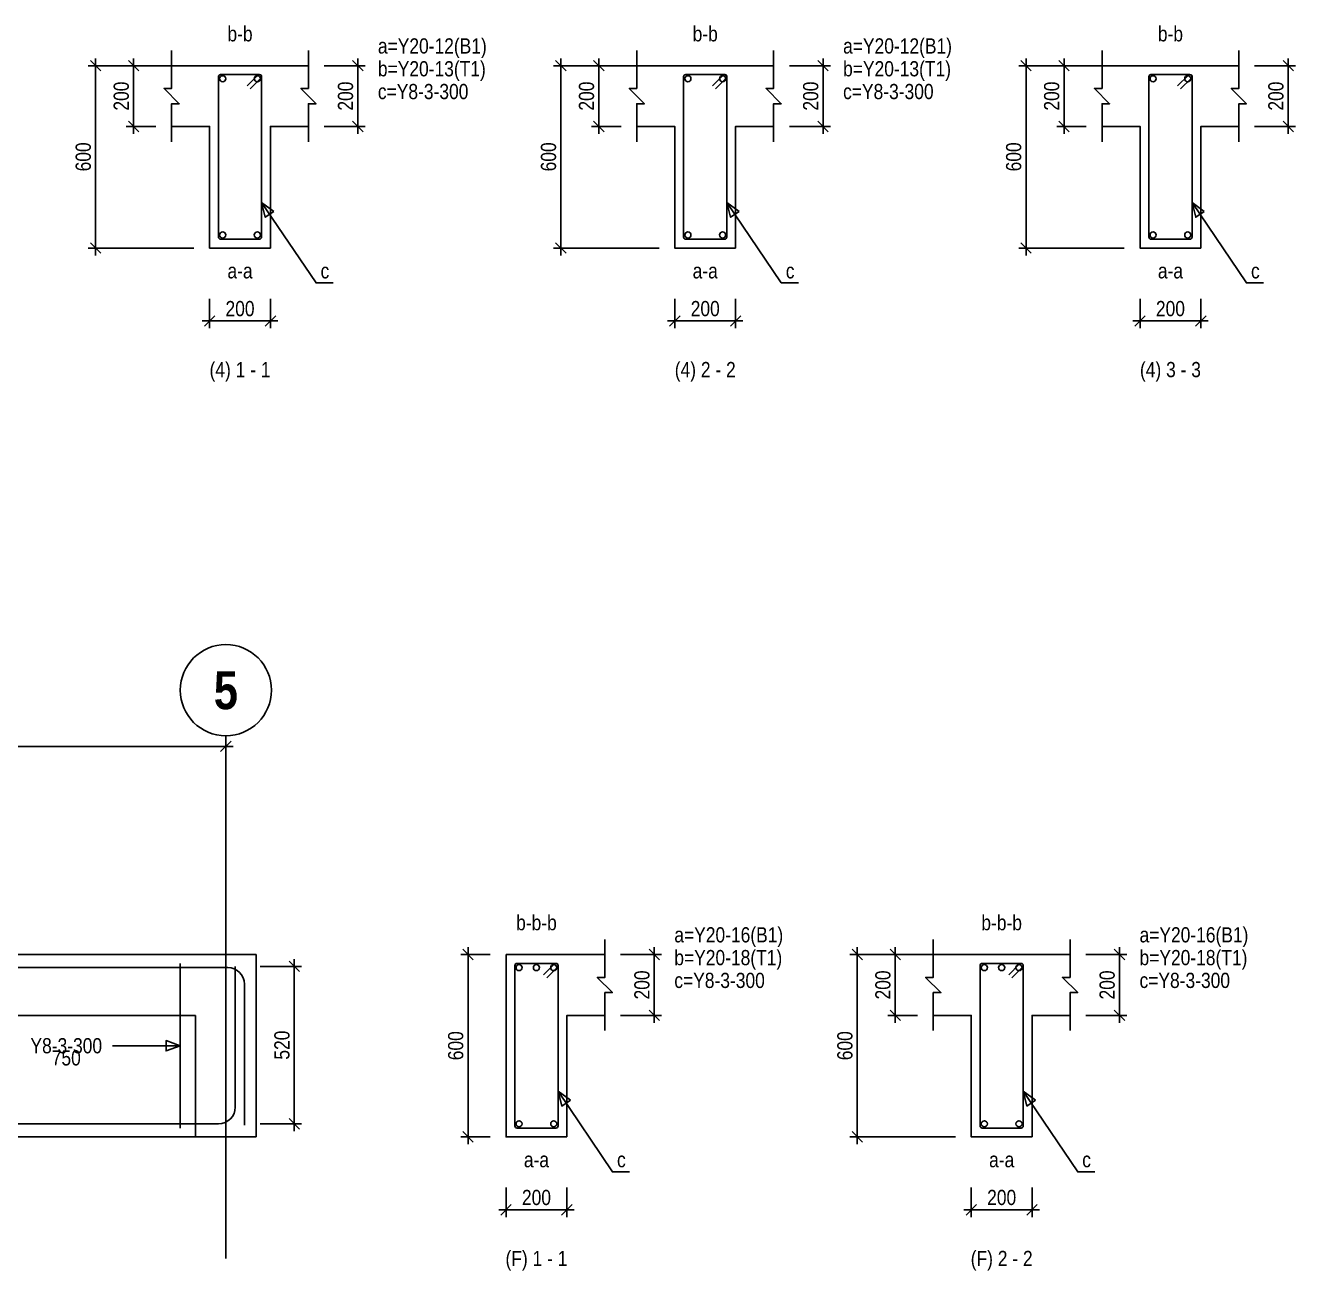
# Model space of a CAD drawing. Extents: x 0 to 206258, y -403073 to 0.
# Drawn here: x 26421 to 34777, y -215224 to -207029 of the extents above; entities that cross this region are included whole.
import ezdxf
from ezdxf.enums import TextEntityAlignment as Align
from ezdxf.lldxf.tags import DXFTag

# ---------------------------------------------------------------- set-up
doc = ezdxf.new("R2010")
doc.units = 0
doc.header["$LTSCALE"] = 1000
for name, color, linetype in [('Axis Circle(Dir 2)', 150, 'Continuous'), ('Axis Label(Dir 1)', 7, 'Continuous'), ('Axis Line(Dir 2)', 150, 'CENTER2'), ('Break Line', 5, 'Continuous'), ('Dimension Line', 5, 'Continuous'), ('Dimension Text', 5, 'Continuous'), ('Front Elevation Line', 40, 'Continuous'), ('Leader Line', 5, 'Continuous'), ('Link Line', 3, 'Continuous'), ('Rebar Label', 6, 'Continuous'), ('Rebar Line', 7, 'Continuous'), ('Section Label', 1, 'Continuous'), ('Top Rebar Label', 6, 'Continuous'), ('Top Rebar Line', 7, 'Continuous')]:
    doc.layers.add(name, color=color, linetype=linetype)
for name, color, linetype, true_color in [('Back Elevation Line', 191, 'HIDDEN2', 0xd4aaff), ('Beam Line(D)', 112, 'Continuous', 0x00bd5e), ('Link Label', 94, 'Continuous', 0x008100)]:
    doc.layers.add(name, color=color, linetype=linetype, true_color=true_color)
doc.styles.add('Axis Label(Dir 1)', font='ARIALNB.TTF', dxfattribs={"height": 250})
doc.styles.add('Dimension Text', font='ARIALN.TTF', dxfattribs={"height": 100})
doc.styles.add('Link Label', font='ARIALN.TTF', dxfattribs={"height": 100})
doc.styles.add('Rebar Label', font='ARIALN.TTF', dxfattribs={"height": 100})
doc.styles.add('Section Label', font='ARIALN.TTF', dxfattribs={"height": 100})
doc.styles.add('Top Rebar Label', font='ARIALN.TTF', dxfattribs={"height": 100})
tags = doc.linetypes.add('CENTER2', pattern=[1.125, 0.75, -0.125, 0.125, -0.125]).pattern_tags.tags
tags[10:11] = [DXFTag(74, 4), DXFTag(75, 0), DXFTag(340, '0'), DXFTag(46, 0.0), DXFTag(50, 0.0), DXFTag(44, 0.0), DXFTag(45, 0.0)]
tags[8:9] = [DXFTag(74, 4), DXFTag(75, 0), DXFTag(340, '0'), DXFTag(46, 0.0), DXFTag(50, 0.0), DXFTag(44, 0.0), DXFTag(45, 0.0)]
tags[6:7] = [DXFTag(74, 4), DXFTag(75, 0), DXFTag(340, '0'), DXFTag(46, 0.0), DXFTag(50, 0.0), DXFTag(44, 0.0), DXFTag(45, 0.0)]
tags[4:5] = [DXFTag(74, 4), DXFTag(75, 0), DXFTag(340, '0'), DXFTag(46, 0.0), DXFTag(50, 0.0), DXFTag(44, 0.0), DXFTag(45, 0.0)]
tags = doc.linetypes.add('HIDDEN2', pattern=[0.1875, 0.125, -0.0625]).pattern_tags.tags
tags[6:7] = [DXFTag(74, 4), DXFTag(75, 0), DXFTag(340, '0'), DXFTag(46, 0.0), DXFTag(50, 0.0), DXFTag(44, 0.0), DXFTag(45, 0.0)]
tags[4:5] = [DXFTag(74, 4), DXFTag(75, 0), DXFTag(340, '0'), DXFTag(46, 0.0), DXFTag(50, 0.0), DXFTag(44, 0.0), DXFTag(45, 0.0)]
doc.dimstyles.new('BEAM', dxfattribs={"dimtxt": 100, "dimasz": 30, "dimexe": 48.3, "dimexo": 103.5, "dimgap": 30, "dimtad": 1, "dimtoh": 1, "dimdec": 1, "dimlfac": 0.5, "dimdsep": 46, "dimtxsty": 'Dimension Text', "dimblk": 'PCDIM_TICK', "dimcen": 0.09, "dimclrd": 5, "dimclre": 5, "dimclrt": 5, "dimadec": 1, "dimazin": 0, "dimtp": 1, "dimtm": 1, "dimtfac": 1, "dimtdec": 4, "dimtofl": 0, "dimtmove": 0, "dimatfit": 3, "dimfxl": 1, "dimtolj": 1, "dimtzin": 0, "dimarcsym": 0})

# ---------------------------------------------------------------- blocks, each defined once
blk = doc.blocks.new('PCDIM_TICK')
at = {"layer": 'Dimension Line', "color": 0, "transparency": 33554687}
for p, q in [((1.15, 1.15), (-1.15, -1.15)), ((1.61, 0), (0, 0))]:
    blk.add_line(p, q, dxfattribs=at)
blk = doc.blocks.new('*U2846')
at = {"layer": 'Dimension Line', "color": 5, "true_color": 0x0000ff, "transparency": 16777216}
for p, q in [((28386.6, -207294.3), (28656.4, -207294.3)), ((28608.1, -207694.3), (28608.1, -207294.3)), ((28386.6, -207694.3), (28656.4, -207694.3))]:
    blk.add_line(p, q, dxfattribs=at)
at = {"layer": 'Dimension Line', "color": 5, "true_color": 0x0000ff, "transparency": 16777216, "xscale": 30, "yscale": 30}
for p, rotation in [((28608.1, -207294.3), 89.99999999999447), ((28608.1, -207694.3), 269.9999999999834)]:
    blk.add_blockref('PCDIM_TICK', p, dxfattribs=dict(at, rotation=rotation))
at = {"layer": 'Dimension Line', "color": 5, "true_color": 0x0000ff, "transparency": 16777216, "insert": (28578.1, -207494.3), "char_height": 100, "width": 182.775, "attachment_point": 8, "rotation": 90, "style": 'Dimension Text'}
blk.add_mtext('200', dxfattribs=at)
blk = doc.blocks.new('*U2847')
at = {"layer": 'Dimension Line', "color": 5, "true_color": 0x0000ff, "transparency": 16777216}
for p, q in [((27279.6, -207294.3), (27084.8, -207294.3)), ((27133.1, -207694.3), (27133.1, -207294.3)), ((27279.6, -207694.3), (27084.8, -207694.3))]:
    blk.add_line(p, q, dxfattribs=at)
at = {"layer": 'Dimension Line', "color": 5, "true_color": 0x0000ff, "transparency": 16777216, "xscale": 30, "yscale": 30}
for p, rotation in [((27133.1, -207294.3), 89.99999999999447), ((27133.1, -207694.3), 269.9999999999834)]:
    blk.add_blockref('PCDIM_TICK', p, dxfattribs=dict(at, rotation=rotation))
at = {"layer": 'Dimension Line', "color": 5, "true_color": 0x0000ff, "transparency": 16777216, "insert": (27103.1, -207494.3), "char_height": 100, "width": 182.775, "attachment_point": 8, "rotation": 90, "style": 'Dimension Text'}
blk.add_mtext('200', dxfattribs=at)
blk = doc.blocks.new('*U2848')
at = {"layer": 'Dimension Line', "color": 5, "true_color": 0x0000ff, "transparency": 16777216}
for p, q in [((27529.6, -207294.3), (26834.8, -207294.3)), ((26883.1, -208494.3), (26883.1, -207294.3)), ((27529.6, -208494.3), (26834.8, -208494.3))]:
    blk.add_line(p, q, dxfattribs=at)
at = {"layer": 'Dimension Line', "color": 5, "true_color": 0x0000ff, "transparency": 16777216, "xscale": 30, "yscale": 30}
for p, rotation in [((26883.1, -207294.3), 89.99999999999447), ((26883.1, -208494.3), 269.9999999999834)]:
    blk.add_blockref('PCDIM_TICK', p, dxfattribs=dict(at, rotation=rotation))
at = {"layer": 'Dimension Line', "color": 5, "true_color": 0x0000ff, "transparency": 16777216, "insert": (26853.1, -207894.3), "char_height": 100, "width": 181.97, "attachment_point": 8, "rotation": 90, "style": 'Dimension Text'}
blk.add_mtext('600', dxfattribs=at)
blk = doc.blocks.new('*U2849')
at = {"layer": 'Dimension Line', "color": 5, "true_color": 0x0000ff, "transparency": 16777216}
for p, q in [((27633.1, -208827.8), (27633.1, -209022.6)), ((28033.1, -208827.8), (28033.1, -209022.6)), ((27633.1, -208974.3), (28033.1, -208974.3))]:
    blk.add_line(p, q, dxfattribs=at)
at = {"layer": 'Dimension Line', "color": 5, "true_color": 0x0000ff, "transparency": 16777216, "xscale": 30, "yscale": 30, "rotation": 180.0000000000004}
blk.add_blockref('PCDIM_TICK', (27633.1, -208974.3), dxfattribs=at)
at = {"layer": 'Dimension Line', "color": 5, "true_color": 0x0000ff, "transparency": 16777216, "xscale": 30, "yscale": 30}
blk.add_blockref('PCDIM_TICK', (28033.1, -208974.3), dxfattribs=at)
at = {"layer": 'Dimension Line', "color": 5, "true_color": 0x0000ff, "transparency": 16777216, "insert": (27833.1, -208944.3), "char_height": 100, "width": 182.775, "attachment_point": 8, "style": 'Dimension Text'}
blk.add_mtext('200', dxfattribs=at)
blk = doc.blocks.new('*U2850')
at = {"layer": 'Dimension Line', "color": 5, "true_color": 0x0000ff, "transparency": 16777216}
for p, q in [((31446.9, -207294.3), (31716.7, -207294.3)), ((31668.4, -207694.3), (31668.4, -207294.3)), ((31446.9, -207694.3), (31716.7, -207694.3))]:
    blk.add_line(p, q, dxfattribs=at)
at = {"layer": 'Dimension Line', "color": 5, "true_color": 0x0000ff, "transparency": 16777216, "xscale": 30, "yscale": 30}
for p, rotation in [((31668.4, -207294.3), 89.99999999999447), ((31668.4, -207694.3), 269.9999999999834)]:
    blk.add_blockref('PCDIM_TICK', p, dxfattribs=dict(at, rotation=rotation))
at = {"layer": 'Dimension Line', "color": 5, "true_color": 0x0000ff, "transparency": 16777216, "insert": (31638.4, -207494.3), "char_height": 100, "width": 182.775, "attachment_point": 8, "rotation": 90, "style": 'Dimension Text'}
blk.add_mtext('200', dxfattribs=at)
blk = doc.blocks.new('*U2851')
at = {"layer": 'Dimension Line', "color": 5, "true_color": 0x0000ff, "transparency": 16777216}
for p, q in [((30339.9, -207294.3), (30145.1, -207294.3)), ((30193.4, -207694.3), (30193.4, -207294.3)), ((30339.9, -207694.3), (30145.1, -207694.3))]:
    blk.add_line(p, q, dxfattribs=at)
at = {"layer": 'Dimension Line', "color": 5, "true_color": 0x0000ff, "transparency": 16777216, "xscale": 30, "yscale": 30}
for p, rotation in [((30193.4, -207294.3), 89.99999999999447), ((30193.4, -207694.3), 269.9999999999834)]:
    blk.add_blockref('PCDIM_TICK', p, dxfattribs=dict(at, rotation=rotation))
at = {"layer": 'Dimension Line', "color": 5, "true_color": 0x0000ff, "transparency": 16777216, "insert": (30163.4, -207494.3), "char_height": 100, "width": 182.775, "attachment_point": 8, "rotation": 90, "style": 'Dimension Text'}
blk.add_mtext('200', dxfattribs=at)
blk = doc.blocks.new('*U2852')
at = {"layer": 'Dimension Line', "color": 5, "true_color": 0x0000ff, "transparency": 16777216}
for p, q in [((30589.9, -207294.3), (29895.1, -207294.3)), ((29943.4, -208494.3), (29943.4, -207294.3)), ((30589.9, -208494.3), (29895.1, -208494.3))]:
    blk.add_line(p, q, dxfattribs=at)
at = {"layer": 'Dimension Line', "color": 5, "true_color": 0x0000ff, "transparency": 16777216, "xscale": 30, "yscale": 30}
for p, rotation in [((29943.4, -207294.3), 89.99999999999447), ((29943.4, -208494.3), 269.9999999999834)]:
    blk.add_blockref('PCDIM_TICK', p, dxfattribs=dict(at, rotation=rotation))
at = {"layer": 'Dimension Line', "color": 5, "true_color": 0x0000ff, "transparency": 16777216, "insert": (29913.4, -207894.3), "char_height": 100, "width": 181.97, "attachment_point": 8, "rotation": 90, "style": 'Dimension Text'}
blk.add_mtext('600', dxfattribs=at)
blk = doc.blocks.new('*U2853')
at = {"layer": 'Dimension Line', "color": 5, "true_color": 0x0000ff, "transparency": 16777216}
for p, q in [((30693.4, -208827.8), (30693.4, -209022.6)), ((31093.4, -208827.8), (31093.4, -209022.6)), ((30693.4, -208974.3), (31093.4, -208974.3))]:
    blk.add_line(p, q, dxfattribs=at)
at = {"layer": 'Dimension Line', "color": 5, "true_color": 0x0000ff, "transparency": 16777216, "xscale": 30, "yscale": 30, "rotation": 180.0000000000004}
blk.add_blockref('PCDIM_TICK', (30693.4, -208974.3), dxfattribs=at)
at = {"layer": 'Dimension Line', "color": 5, "true_color": 0x0000ff, "transparency": 16777216, "xscale": 30, "yscale": 30}
blk.add_blockref('PCDIM_TICK', (31093.4, -208974.3), dxfattribs=at)
at = {"layer": 'Dimension Line', "color": 5, "true_color": 0x0000ff, "transparency": 16777216, "insert": (30893.4, -208944.3), "char_height": 100, "width": 182.775, "attachment_point": 8, "style": 'Dimension Text'}
blk.add_mtext('200', dxfattribs=at)
blk = doc.blocks.new('*U2854')
at = {"layer": 'Dimension Line', "color": 5, "true_color": 0x0000ff, "transparency": 16777216}
for p, q in [((34507.1, -207294.3), (34776.9, -207294.3)), ((34728.6, -207694.3), (34728.6, -207294.3)), ((34507.1, -207694.3), (34776.9, -207694.3))]:
    blk.add_line(p, q, dxfattribs=at)
at = {"layer": 'Dimension Line', "color": 5, "true_color": 0x0000ff, "transparency": 16777216, "xscale": 30, "yscale": 30}
for p, rotation in [((34728.6, -207294.3), 89.99999999999447), ((34728.6, -207694.3), 269.9999999999834)]:
    blk.add_blockref('PCDIM_TICK', p, dxfattribs=dict(at, rotation=rotation))
at = {"layer": 'Dimension Line', "color": 5, "true_color": 0x0000ff, "transparency": 16777216, "insert": (34698.6, -207494.3), "char_height": 100, "width": 182.775, "attachment_point": 8, "rotation": 90, "style": 'Dimension Text'}
blk.add_mtext('200', dxfattribs=at)
blk = doc.blocks.new('*U2855')
at = {"layer": 'Dimension Line', "color": 5, "true_color": 0x0000ff, "transparency": 16777216}
for p, q in [((33400.1, -207294.3), (33205.3, -207294.3)), ((33253.6, -207694.3), (33253.6, -207294.3)), ((33400.1, -207694.3), (33205.3, -207694.3))]:
    blk.add_line(p, q, dxfattribs=at)
at = {"layer": 'Dimension Line', "color": 5, "true_color": 0x0000ff, "transparency": 16777216, "xscale": 30, "yscale": 30}
for p, rotation in [((33253.6, -207294.3), 89.99999999999447), ((33253.6, -207694.3), 269.9999999999834)]:
    blk.add_blockref('PCDIM_TICK', p, dxfattribs=dict(at, rotation=rotation))
at = {"layer": 'Dimension Line', "color": 5, "true_color": 0x0000ff, "transparency": 16777216, "insert": (33223.6, -207494.3), "char_height": 100, "width": 182.775, "attachment_point": 8, "rotation": 90, "style": 'Dimension Text'}
blk.add_mtext('200', dxfattribs=at)
blk = doc.blocks.new('*U2856')
at = {"layer": 'Dimension Line', "color": 5, "true_color": 0x0000ff, "transparency": 16777216}
for p, q in [((33650.1, -207294.3), (32955.3, -207294.3)), ((33003.6, -208494.3), (33003.6, -207294.3)), ((33650.1, -208494.3), (32955.3, -208494.3))]:
    blk.add_line(p, q, dxfattribs=at)
at = {"layer": 'Dimension Line', "color": 5, "true_color": 0x0000ff, "transparency": 16777216, "xscale": 30, "yscale": 30}
for p, rotation in [((33003.6, -207294.3), 89.99999999999447), ((33003.6, -208494.3), 269.9999999999834)]:
    blk.add_blockref('PCDIM_TICK', p, dxfattribs=dict(at, rotation=rotation))
at = {"layer": 'Dimension Line', "color": 5, "true_color": 0x0000ff, "transparency": 16777216, "insert": (32973.6, -207894.3), "char_height": 100, "width": 181.97, "attachment_point": 8, "rotation": 90, "style": 'Dimension Text'}
blk.add_mtext('600', dxfattribs=at)
blk = doc.blocks.new('*U2857')
at = {"layer": 'Dimension Line', "color": 5, "true_color": 0x0000ff, "transparency": 16777216}
for p, q in [((33753.6, -208827.8), (33753.6, -209022.6)), ((34153.6, -208827.8), (34153.6, -209022.6)), ((33753.6, -208974.3), (34153.6, -208974.3))]:
    blk.add_line(p, q, dxfattribs=at)
at = {"layer": 'Dimension Line', "color": 5, "true_color": 0x0000ff, "transparency": 16777216, "xscale": 30, "yscale": 30, "rotation": 180.0000000000004}
blk.add_blockref('PCDIM_TICK', (33753.6, -208974.3), dxfattribs=at)
at = {"layer": 'Dimension Line', "color": 5, "true_color": 0x0000ff, "transparency": 16777216, "xscale": 30, "yscale": 30}
blk.add_blockref('PCDIM_TICK', (34153.6, -208974.3), dxfattribs=at)
at = {"layer": 'Dimension Line', "color": 5, "true_color": 0x0000ff, "transparency": 16777216, "insert": (33953.6, -208944.3), "char_height": 100, "width": 182.775, "attachment_point": 8, "style": 'Dimension Text'}
blk.add_mtext('200', dxfattribs=at)
blk = doc.blocks.new('*U2896')
at = {"layer": 'Dimension Line', "color": 5, "true_color": 0x0000ff, "transparency": 16777216}
for p, q in [((30336.6, -213144.3), (30606.4, -213144.3)), ((30558.1, -213544.3), (30558.1, -213144.3)), ((30336.6, -213544.3), (30606.4, -213544.3))]:
    blk.add_line(p, q, dxfattribs=at)
at = {"layer": 'Dimension Line', "color": 5, "true_color": 0x0000ff, "transparency": 16777216, "xscale": 30, "yscale": 30}
for p, rotation in [((30558.1, -213144.3), 89.99999999999447), ((30558.1, -213544.3), 269.9999999999834)]:
    blk.add_blockref('PCDIM_TICK', p, dxfattribs=dict(at, rotation=rotation))
at = {"layer": 'Dimension Line', "color": 5, "true_color": 0x0000ff, "transparency": 16777216, "insert": (30528.1, -213344.3), "char_height": 100, "width": 182.775, "attachment_point": 8, "rotation": 90, "style": 'Dimension Text'}
blk.add_mtext('200', dxfattribs=at)
blk = doc.blocks.new('*U2897')
at = {"layer": 'Dimension Line', "color": 5, "true_color": 0x0000ff, "transparency": 16777216}
for p, q in [((29479.6, -213144.3), (29284.8, -213144.3)), ((29333.1, -214344.3), (29333.1, -213144.3)), ((29479.6, -214344.3), (29284.8, -214344.3))]:
    blk.add_line(p, q, dxfattribs=at)
at = {"layer": 'Dimension Line', "color": 5, "true_color": 0x0000ff, "transparency": 16777216, "xscale": 30, "yscale": 30}
for p, rotation in [((29333.1, -213144.3), 89.99999999999447), ((29333.1, -214344.3), 269.9999999999834)]:
    blk.add_blockref('PCDIM_TICK', p, dxfattribs=dict(at, rotation=rotation))
at = {"layer": 'Dimension Line', "color": 5, "true_color": 0x0000ff, "transparency": 16777216, "insert": (29303.1, -213744.3), "char_height": 100, "width": 181.97, "attachment_point": 8, "rotation": 90, "style": 'Dimension Text'}
blk.add_mtext('600', dxfattribs=at)
blk = doc.blocks.new('*U2898')
at = {"layer": 'Dimension Line', "color": 5, "true_color": 0x0000ff, "transparency": 16777216}
for p, q in [((29583.1, -214677.8), (29583.1, -214872.6)), ((29983.1, -214677.8), (29983.1, -214872.6)), ((29583.1, -214824.3), (29983.1, -214824.3))]:
    blk.add_line(p, q, dxfattribs=at)
at = {"layer": 'Dimension Line', "color": 5, "true_color": 0x0000ff, "transparency": 16777216, "xscale": 30, "yscale": 30, "rotation": 180.0000000000004}
blk.add_blockref('PCDIM_TICK', (29583.1, -214824.3), dxfattribs=at)
at = {"layer": 'Dimension Line', "color": 5, "true_color": 0x0000ff, "transparency": 16777216, "xscale": 30, "yscale": 30}
blk.add_blockref('PCDIM_TICK', (29983.1, -214824.3), dxfattribs=at)
at = {"layer": 'Dimension Line', "color": 5, "true_color": 0x0000ff, "transparency": 16777216, "insert": (29783.1, -214794.3), "char_height": 100, "width": 182.775, "attachment_point": 8, "style": 'Dimension Text'}
blk.add_mtext('200', dxfattribs=at)
blk = doc.blocks.new('*U2899')
at = {"layer": 'Dimension Line', "color": 5, "true_color": 0x0000ff, "transparency": 16777216}
for p, q in [((33396.9, -213144.3), (33666.7, -213144.3)), ((33618.4, -213544.3), (33618.4, -213144.3)), ((33396.9, -213544.3), (33666.7, -213544.3))]:
    blk.add_line(p, q, dxfattribs=at)
at = {"layer": 'Dimension Line', "color": 5, "true_color": 0x0000ff, "transparency": 16777216, "xscale": 30, "yscale": 30}
for p, rotation in [((33618.4, -213144.3), 89.99999999999447), ((33618.4, -213544.3), 269.9999999999834)]:
    blk.add_blockref('PCDIM_TICK', p, dxfattribs=dict(at, rotation=rotation))
at = {"layer": 'Dimension Line', "color": 5, "true_color": 0x0000ff, "transparency": 16777216, "insert": (33588.4, -213344.3), "char_height": 100, "width": 182.775, "attachment_point": 8, "rotation": 90, "style": 'Dimension Text'}
blk.add_mtext('200', dxfattribs=at)
blk = doc.blocks.new('*U2900')
at = {"layer": 'Dimension Line', "color": 5, "true_color": 0x0000ff, "transparency": 16777216}
for p, q in [((32289.9, -213144.3), (32095.1, -213144.3)), ((32143.4, -213544.3), (32143.4, -213144.3)), ((32289.9, -213544.3), (32095.1, -213544.3))]:
    blk.add_line(p, q, dxfattribs=at)
at = {"layer": 'Dimension Line', "color": 5, "true_color": 0x0000ff, "transparency": 16777216, "xscale": 30, "yscale": 30}
for p, rotation in [((32143.4, -213144.3), 89.99999999999447), ((32143.4, -213544.3), 269.9999999999834)]:
    blk.add_blockref('PCDIM_TICK', p, dxfattribs=dict(at, rotation=rotation))
at = {"layer": 'Dimension Line', "color": 5, "true_color": 0x0000ff, "transparency": 16777216, "insert": (32113.4, -213344.3), "char_height": 100, "width": 182.775, "attachment_point": 8, "rotation": 90, "style": 'Dimension Text'}
blk.add_mtext('200', dxfattribs=at)
blk = doc.blocks.new('*U2901')
at = {"layer": 'Dimension Line', "color": 5, "true_color": 0x0000ff, "transparency": 16777216}
for p, q in [((32539.9, -213144.3), (31845.1, -213144.3)), ((31893.4, -214344.3), (31893.4, -213144.3)), ((32539.9, -214344.3), (31845.1, -214344.3))]:
    blk.add_line(p, q, dxfattribs=at)
at = {"layer": 'Dimension Line', "color": 5, "true_color": 0x0000ff, "transparency": 16777216, "xscale": 30, "yscale": 30}
for p, rotation in [((31893.4, -213144.3), 89.99999999999447), ((31893.4, -214344.3), 269.9999999999834)]:
    blk.add_blockref('PCDIM_TICK', p, dxfattribs=dict(at, rotation=rotation))
at = {"layer": 'Dimension Line', "color": 5, "true_color": 0x0000ff, "transparency": 16777216, "insert": (31863.4, -213744.3), "char_height": 100, "width": 181.97, "attachment_point": 8, "rotation": 90, "style": 'Dimension Text'}
blk.add_mtext('600', dxfattribs=at)
blk = doc.blocks.new('*U2902')
at = {"layer": 'Dimension Line', "color": 5, "true_color": 0x0000ff, "transparency": 16777216}
for p, q in [((32643.4, -214677.8), (32643.4, -214872.6)), ((33043.4, -214677.8), (33043.4, -214872.6)), ((32643.4, -214824.3), (33043.4, -214824.3))]:
    blk.add_line(p, q, dxfattribs=at)
at = {"layer": 'Dimension Line', "color": 5, "true_color": 0x0000ff, "transparency": 16777216, "xscale": 30, "yscale": 30, "rotation": 180.0000000000004}
blk.add_blockref('PCDIM_TICK', (32643.4, -214824.3), dxfattribs=at)
at = {"layer": 'Dimension Line', "color": 5, "true_color": 0x0000ff, "transparency": 16777216, "xscale": 30, "yscale": 30}
blk.add_blockref('PCDIM_TICK', (33043.4, -214824.3), dxfattribs=at)
at = {"layer": 'Dimension Line', "color": 5, "true_color": 0x0000ff, "transparency": 16777216, "insert": (32843.4, -214794.3), "char_height": 100, "width": 182.775, "attachment_point": 8, "style": 'Dimension Text'}
blk.add_mtext('200', dxfattribs=at)
blk = doc.blocks.new('*U2908')
at = {"layer": 'Dimension Line', "color": 5, "true_color": 0x0000ff, "transparency": 16777216}
for p, q in [((27965.6, -213222.3), (28238.4, -213222.3)), ((28190.1, -214258.3), (28190.1, -213222.3)), ((27965.6, -214258.3), (28238.4, -214258.3))]:
    blk.add_line(p, q, dxfattribs=at)
at = {"layer": 'Dimension Line', "color": 5, "true_color": 0x0000ff, "transparency": 16777216, "xscale": 30, "yscale": 30}
for p, rotation in [((28190.1, -213222.3), 89.99999999999447), ((28190.1, -214258.3), 269.9999999999834)]:
    blk.add_blockref('PCDIM_TICK', p, dxfattribs=dict(at, rotation=rotation))
at = {"layer": 'Dimension Line', "color": 5, "true_color": 0x0000ff, "transparency": 16777216, "insert": (28160.1, -213740.3), "char_height": 100, "width": 181.501, "attachment_point": 8, "rotation": 90, "style": 'Dimension Text'}
blk.add_mtext('520', dxfattribs=at)
blk = doc.blocks.new('*U2909')
at = {"layer": 'Dimension Line', "color": 5, "true_color": 0x0000ff, "transparency": 16777216}
for p, q in [((24140.1, -211920.8), (24140.1, -211726)), ((27740.1, -211920.8), (27740.1, -211726)), ((24140.1, -211774.3), (27740.1, -211774.3))]:
    blk.add_line(p, q, dxfattribs=at)
at = {"layer": 'Dimension Line', "color": 5, "true_color": 0x0000ff, "transparency": 16777216, "xscale": 30, "yscale": 30, "rotation": 180.0000000000004}
blk.add_blockref('PCDIM_TICK', (24140.1, -211774.3), dxfattribs=at)
at = {"layer": 'Dimension Line', "color": 5, "true_color": 0x0000ff, "transparency": 16777216, "xscale": 30, "yscale": 30}
blk.add_blockref('PCDIM_TICK', (27740.1, -211774.3), dxfattribs=at)
at = {"layer": 'Dimension Line', "color": 5, "true_color": 0x0000ff, "transparency": 16777216, "insert": (25940.1, -211744.3), "char_height": 100, "width": 238.405, "attachment_point": 8, "style": 'Dimension Text'}
blk.add_mtext('1800', dxfattribs=at)

msp = doc.modelspace()

# ---------------------------------------------------------------- linework, layer by layer
at = {"layer": 'Axis Circle(Dir 2)', "transparency": 33554687}
msp.add_circle((27740.146, -211404.284), 300, dxfattribs=at)
at = {"layer": 'Axis Line(Dir 2)', "transparency": 33554687}
msp.add_lwpolyline([(27740.146, -215144.284), (27740.146, -211704.284)], dxfattribs=at)
at = {"layer": 'Back Elevation Line', "transparency": 33554687}
for points in [[(24340.146, -213144.284), (27540.146, -213144.284)], [(27940.146, -213144.284), (27540.146, -213144.284)], [(27940.146, -214344.284), (27940.146, -213144.284)], [(24340.146, -213544.284), (27540.146, -213544.284)], [(27540.146, -213544.284), (27540.146, -214344.284)], [(27540.146, -214344.284), (27940.146, -214344.284)]]:
    msp.add_lwpolyline(points, dxfattribs=at)
at = {"layer": 'Beam Line(D)', "transparency": 33554687}
for points in [[(27633.145, -207294.284), (27383.145, -207294.284)], [(27633.145, -207294.284), (28033.145, -207294.284)], [(27633.145, -207294.284), (27633.145, -207294.284)], [(28033.145, -207294.284), (28033.145, -207294.284)], [(28033.145, -207294.284), (28283.145, -207294.284)], [(30693.384, -207294.284), (30443.384, -207294.284)], [(30693.384, -207294.284), (31093.384, -207294.284)], [(30693.384, -207294.284), (30693.384, -207294.284)], [(31093.384, -207294.284), (31093.384, -207294.284)], [(31093.384, -207294.284), (31343.384, -207294.284)], [(33753.623, -207294.284), (33503.623, -207294.284)], [(33753.623, -207294.284), (34153.623, -207294.284)], [(33753.623, -207294.284), (33753.623, -207294.284)], [(34153.623, -207294.284), (34153.623, -207294.284)], [(34153.623, -207294.284), (34403.623, -207294.284)], [(28033.145, -208494.284), (27633.145, -208494.284), (27633.145, -207694.284), (27383.145, -207694.284)], [(28033.145, -208494.284), (28033.145, -207694.284), (28283.145, -207694.284)], [(31093.384, -208494.284), (30693.384, -208494.284), (30693.384, -207694.284), (30443.384, -207694.284)], [(31093.384, -208494.284), (31093.384, -207694.284), (31343.384, -207694.284)], [(34153.623, -208494.284), (33753.623, -208494.284), (33753.623, -207694.284), (33503.623, -207694.284)], [(34153.623, -208494.284), (34153.623, -207694.284), (34403.623, -207694.284)], [(24740.146, -213144.284), (27540.146, -213144.284)], [(27940.146, -213144.284), (27540.146, -213144.284)], [(27940.146, -214344.284), (27940.146, -213144.284)], [(29583.146, -213144.284), (29983.146, -213144.284)], [(29983.146, -214344.284), (29583.146, -214344.284), (29583.146, -213144.284)], [(29983.146, -213144.284), (29983.146, -213144.284)], [(29983.146, -213144.284), (30233.146, -213144.284)], [(32643.384, -213144.284), (32393.384, -213144.284)], [(32643.384, -213144.284), (33043.384, -213144.284)], [(32643.384, -213144.284), (32643.384, -213144.284)], [(33043.384, -213144.284), (33043.384, -213144.284)], [(33043.384, -213144.284), (33293.384, -213144.284)], [(29983.146, -214344.284), (29983.146, -213544.284), (30233.146, -213544.284)], [(33043.384, -214344.284), (32643.384, -214344.284), (32643.384, -213544.284), (32393.384, -213544.284)], [(33043.384, -214344.284), (33043.384, -213544.284), (33293.384, -213544.284)], [(24740.146, -214344.284), (27540.146, -214344.284)], [(27540.146, -214344.284), (27940.146, -214344.284)]]:
    msp.add_lwpolyline(points, dxfattribs=at)
at = {"layer": 'Break Line', "transparency": 33554687}
for points in [[(27383.145, -207194.284), (27383.145, -207444.284), (27333.145, -207444.284), (27433.145, -207544.284), (27383.145, -207544.284), (27383.145, -207794.284)], [(28283.145, -207194.284), (28283.145, -207444.284), (28233.145, -207444.284), (28333.145, -207544.284), (28283.145, -207544.284), (28283.145, -207794.284)], [(30443.384, -207194.284), (30443.384, -207444.284), (30393.384, -207444.284), (30493.384, -207544.284), (30443.384, -207544.284), (30443.384, -207794.284)], [(31343.384, -207194.284), (31343.384, -207444.284), (31293.384, -207444.284), (31393.384, -207544.284), (31343.384, -207544.284), (31343.384, -207794.284)], [(33503.623, -207194.284), (33503.623, -207444.284), (33453.623, -207444.284), (33553.623, -207544.284), (33503.623, -207544.284), (33503.623, -207794.284)], [(34403.623, -207194.284), (34403.623, -207444.284), (34353.623, -207444.284), (34453.623, -207544.284), (34403.623, -207544.284), (34403.623, -207794.284)], [(30233.146, -213044.284), (30233.146, -213294.284), (30183.146, -213294.284), (30283.146, -213394.284), (30233.146, -213394.284), (30233.146, -213644.284)], [(32393.384, -213044.284), (32393.384, -213294.284), (32343.384, -213294.284), (32443.384, -213394.284), (32393.384, -213394.284), (32393.384, -213644.284)], [(33293.384, -213044.284), (33293.384, -213294.284), (33243.384, -213294.284), (33343.384, -213394.284), (33293.384, -213394.284), (33293.384, -213644.284)]]:
    msp.add_lwpolyline(points, dxfattribs=at)
at = {"layer": 'Front Elevation Line', "transparency": 33554687}
for points in [[(21540.146, -213144.284), (27540.146, -213144.284)], [(27940.146, -213144.284), (27540.146, -213144.284)], [(27940.146, -214344.284), (27940.146, -213144.284)], [(21540.146, -213544.284), (27540.146, -213544.284)], [(27540.146, -213544.284), (27540.146, -214344.284)], [(27540.146, -214344.284), (27940.146, -214344.284)]]:
    msp.add_lwpolyline(points, dxfattribs=at)
at = {"layer": 'Leader Line', "transparency": 33554687}
for points in [[(28056.085, -208253.008), (27999.401, -208291.297), (27975.145, -208194.283), (28056.085, -208253.008)], [(27975.145, -208194.283), (28333.145, -208724.284), (28446.275, -208724.284)], [(31116.325, -208253.009), (31059.641, -208291.297), (31035.384, -208194.284), (31116.325, -208253.009)], [(31035.384, -208194.284), (31393.384, -208724.284), (31506.513, -208724.284)], [(34176.563, -208253.008), (34119.879, -208291.297), (34095.622, -208194.283), (34176.563, -208253.008)], [(34095.622, -208194.283), (34453.623, -208724.284), (34566.752, -208724.284)], [(26994.79, -213744.284), (27440.146, -213744.284), (27346.176, -213778.486), (27346.176, -213710.082), (27440.146, -213744.284)], [(30006.086, -214103.009), (29949.402, -214141.298), (29925.146, -214044.284), (30006.086, -214103.009)], [(29925.146, -214044.284), (30283.146, -214574.284), (30396.275, -214574.284)], [(33066.325, -214103.009), (33009.641, -214141.297), (32985.384, -214044.284), (33066.325, -214103.009)], [(32985.384, -214044.284), (33343.384, -214574.284), (33456.513, -214574.284)]]:
    msp.add_lwpolyline(points, dxfattribs=at)
at = {"layer": 'Link Line', "transparency": 33554687}
msp.add_line((27440.146, -214286.284), (27440.146, -213202.284), dxfattribs=at)
for points in [[(27900.334, -207446.894), (27971.045, -207376.183, 0.66817864), (27961.145, -207352.284), (27705.145, -207352.284, 0.41421356), (27691.145, -207366.284), (27691.145, -208422.284, 0.41421356), (27705.145, -208436.284), (27961.145, -208436.284, 0.41421356), (27975.145, -208422.284), (27975.145, -207366.284, 0.66817864), (27951.246, -207356.384), (27880.535, -207427.095)], [(30960.573, -207446.894), (31031.283, -207376.183, 0.66817864), (31021.384, -207352.284), (30765.384, -207352.284, 0.41421356), (30751.384, -207366.284), (30751.384, -208422.284, 0.41421356), (30765.384, -208436.284), (31021.384, -208436.284, 0.41421356), (31035.384, -208422.284), (31035.384, -207366.284, 0.66817864), (31011.484, -207356.384), (30940.774, -207427.095)], [(34020.811, -207446.894), (34091.522, -207376.183, 0.66817864), (34081.623, -207352.284), (33825.623, -207352.284, 0.41421356), (33811.623, -207366.284), (33811.623, -208422.284, 0.41421356), (33825.623, -208436.284), (34081.623, -208436.284, 0.41421356), (34095.623, -208422.284), (34095.623, -207366.284, 0.66817864), (34071.723, -207356.384), (34001.012, -207427.095)], [(29850.334, -213296.894), (29921.045, -213226.183, 0.66817864), (29911.146, -213202.284), (29655.146, -213202.284, 0.41421356), (29641.146, -213216.284), (29641.146, -214272.284, 0.41421356), (29655.146, -214286.284), (29911.146, -214286.284, 0.41421356), (29925.146, -214272.284), (29925.146, -213216.284, 0.66817864), (29901.246, -213206.384), (29830.535, -213277.095)], [(32910.573, -213296.894), (32981.284, -213226.183, 0.66817864), (32971.384, -213202.284), (32715.384, -213202.284, 0.41421356), (32701.384, -213216.284), (32701.384, -214272.284, 0.41421356), (32715.384, -214286.284), (32971.384, -214286.284, 0.41421356), (32985.384, -214272.284), (32985.384, -213216.284, 0.66817864), (32961.485, -213206.384), (32890.774, -213277.095)]]:
    msp.add_lwpolyline(points, format="xyb", dxfattribs=at)
at = {"layer": 'Rebar Line', "transparency": 33554687}
msp.add_lwpolyline([(13338.146, -213658.284), (13338.146, -214148.328, 0.41421356), (13448.102, -214258.284), (27692.19, -214258.284, 0.41421354), (27802.146, -214148.328), (27802.146, -213222.284)], format="xyb", dxfattribs=at)
for centre in [(27719.145, -207380.284), (27947.145, -207380.284), (30779.384, -207380.284), (31007.384, -207380.284), (33839.623, -207380.284), (34067.623, -207380.284), (27719.145, -208408.284), (27947.145, -208408.284), (30779.384, -208408.284), (31007.384, -208408.284), (33839.623, -208408.284), (34067.623, -208408.284), (29669.146, -213230.284), (29783.146, -213230.284), (29897.146, -213230.284), (32729.384, -213230.284), (32843.384, -213230.284), (32957.384, -213230.284), (29669.146, -214258.284), (29897.146, -214258.284), (32729.384, -214258.284), (32957.384, -214258.284)]:
    msp.add_circle(centre, 20, dxfattribs=at)
at = {"layer": 'Top Rebar Line', "transparency": 33554687}
msp.add_lwpolyline([(13278.146, -213830.284), (13278.146, -213340.239, -0.41421356), (13388.102, -213230.284), (27752.19, -213230.284, -0.41421356), (27862.146, -213340.239), (27862.146, -214266.284)], format="xyb", dxfattribs=at)

# ---------------------------------------------------------------- texts
at = {"layer": 'Axis Label(Dir 1)', "transparency": 33554687, "style": 'Axis Label(Dir 1)'}
msp.add_text('5', height=250, dxfattribs=at).set_placement((27740.146, -211404.284), align=Align.MIDDLE_CENTER)
at = {"layer": 'Dimension Text', "transparency": 33554687, "style": 'Dimension Text'}
msp.add_text('750', height=100, dxfattribs=at).set_placement((26690.146, -213774.284), align=Align.TOP_CENTER)
at = {"layer": 'Link Label', "transparency": 33554687, "style": 'Link Label'}
for s, p in [(' c=Y8-3-300', (28708.145, -207514.284)), (' c=Y8-3-300', (31768.384, -207514.284)), ('c', (28363.145, -208694.284)), ('c', (31423.384, -208694.284)), ('c', (34483.623, -208694.284)), (' c=Y8-3-300', (30658.146, -213364.284)), (' c=Y8-3-300', (33718.384, -213364.284)), ('c', (30313.146, -214544.284)), ('c', (33373.384, -214544.284))]:
    msp.add_text(s, height=100, dxfattribs=at).set_placement(p)
msp.add_text('Y8-3-300', height=100, dxfattribs=at).set_placement((26690.146, -213744.284), align=Align.MIDDLE_CENTER)
at = {"layer": 'Rebar Label', "transparency": 33554687, "style": 'Rebar Label'}
for s, p in [('b-b', (27833.145, -207164.284)), ('b-b', (30893.384, -207164.284)), ('b-b', (33953.623, -207164.284)), ('a-a', (27833.145, -208724.284)), ('a-a', (30893.384, -208724.284)), ('a-a', (33953.623, -208724.284)), ('b-b-b', (29783.146, -213014.284)), ('b-b-b', (32843.384, -213014.284)), ('a-a', (29783.146, -214574.284)), ('a-a', (32843.384, -214574.284))]:
    msp.add_text(s, height=100, dxfattribs=at).set_placement(p, align=Align.BOTTOM_CENTER)
for s, p in [(' a=Y20-12(B1)', (28708.145, -207214.284)), (' a=Y20-12(B1)', (31768.384, -207214.284)), (' a=Y20-16(B1)', (30658.146, -213064.284)), (' a=Y20-16(B1)', (33718.384, -213064.284))]:
    msp.add_text(s, height=100, dxfattribs=at).set_placement(p)
at = {"layer": 'Section Label', "transparency": 33554687, "style": 'Section Label'}
for s, p in [('(4) 1 - 1', (27833.145, -209374.284)), ('(4) 2 - 2', (30893.384, -209374.284)), ('(4) 3 - 3', (33953.623, -209374.284)), ('(F) 1 - 1', (29783.146, -215224.284)), ('(F) 2 - 2', (32843.384, -215224.284))]:
    msp.add_text(s, height=100, dxfattribs=at).set_placement(p, align=Align.BOTTOM_CENTER)
at = {"layer": 'Top Rebar Label', "transparency": 33554687, "style": 'Top Rebar Label'}
for s, p in [(' b=Y20-13(T1)', (28708.145, -207364.284)), (' b=Y20-13(T1)', (31768.384, -207364.284)), (' b=Y20-18(T1)', (30658.146, -213214.284)), (' b=Y20-18(T1)', (33718.384, -213214.284))]:
    msp.add_text(s, height=100, dxfattribs=at).set_placement(p)

# ---------------------------------------------------------------- dimensions: what is measured, and where the dimension line sits
at = {"layer": 'Dimension Line', "transparency": 33554687}
for base, p1, p2, text, picture, middle in [((26883.145, -207894.284), (27633.145, -208494.284), (27633.145, -207294.284), '600', '*U2848', (26883.145, -207894.284)), ((27133.145, -207494.284), (27383.145, -207694.284), (27383.145, -207294.284), '200', '*U2847', (27133.145, -207494.284)), ((28608.145, -207494.284), (28283.145, -207694.284), (28283.145, -207294.284), '200', '*U2846', (28608.145, -207494.284)), ((29943.384, -207894.284), (30693.384, -208494.284), (30693.384, -207294.284), '600', '*U2852', (29943.384, -207894.284)), ((30193.384, -207494.284), (30443.384, -207694.284), (30443.384, -207294.284), '200', '*U2851', (30193.384, -207494.284)), ((31668.384, -207494.284), (31343.384, -207694.284), (31343.384, -207294.284), '200', '*U2850', (31668.384, -207494.284)), ((33003.623, -207894.284), (33753.623, -208494.284), (33753.623, -207294.284), '600', '*U2856', (33003.623, -207894.284)), ((33253.623, -207494.284), (33503.623, -207694.284), (33503.623, -207294.284), '200', '*U2855', (33253.623, -207494.284)), ((34728.623, -207494.284), (34403.623, -207694.284), (34403.623, -207294.284), '200', '*U2854', (34728.623, -207494.284)), ((29333.146, -213744.284), (29583.146, -214344.284), (29583.146, -213144.284), '600', '*U2897', (29333.146, -213744.284)), ((30558.146, -213344.284), (30233.146, -213544.284), (30233.146, -213144.284), '200', '*U2896', (30558.146, -213344.284)), ((31893.384, -213744.284), (32643.384, -214344.284), (32643.384, -213144.284), '600', '*U2901', (31893.384, -213744.284)), ((32143.384, -213344.284), (32393.384, -213544.284), (32393.384, -213144.284), '200', '*U2900', (32143.384, -213344.284)), ((33618.384, -213344.284), (33293.384, -213544.284), (33293.384, -213144.284), '200', '*U2899', (33618.384, -213344.284)), ((28190.146, -213740.284), (27862.146, -214258.284), (27862.146, -213222.284), '520', '*U2908', (28190.146, -213740.284))]:
    dim = msp.add_linear_dim(base=base, p1=p1, p2=p2, angle=90, text=text, dimstyle='BEAM', override={"dimscale": 1, "dimtxt": 100, "dimasz": 30, "dimexe": 48.3, "dimexo": 103.5, "dimgap": 30, "dimtad": 1, "dimtih": 0, "dimdec": 1, "dimlfac": 0.5, "dimzin": 8, "dimlunit": 2, "dimpost": '', "dimtxsty": 'Dimension Text', "dimblk": 'PCDIM_TICK', "dimse1": 0, "dimse2": 0, "dimsd2": 0, "dimclrd": 5, "dimclre": 5, "dimclrt": 5, "dimaunit": 0, "dimadec": 1, "dimazin": 0, "dimtol": 0, "dimtp": 1, "dimtm": 1, "dimtmove": 0}, dxfattribs=at)
    dim.commit()
    dim.dimension.update_dxf_attribs({"geometry": picture, "text_midpoint": middle})
for base, p1, p2, text, picture, middle in [((27833.145, -208974.284), (27633.145, -208724.284), (28033.145, -208724.284), '200', '*U2849', (27833.145, -208974.284)), ((30893.384, -208974.284), (30693.384, -208724.284), (31093.384, -208724.284), '200', '*U2853', (30893.384, -208974.284)), ((33953.623, -208974.284), (33753.623, -208724.284), (34153.623, -208724.284), '200', '*U2857', (33953.623, -208974.284)), ((25940.146, -211774.284), (24140.146, -212024.284), (27740.146, -212024.284), '1800', '*U2909', (25940.146, -211774.284)), ((29783.146, -214824.284), (29583.146, -214574.284), (29983.146, -214574.284), '200', '*U2898', (29783.146, -214824.284)), ((32843.384, -214824.284), (32643.384, -214574.284), (33043.384, -214574.284), '200', '*U2902', (32843.384, -214824.284))]:
    dim = msp.add_linear_dim(base=base, p1=p1, p2=p2, text=text, dimstyle='BEAM', override={"dimscale": 1, "dimtxt": 100, "dimasz": 30, "dimexe": 48.3, "dimexo": 103.5, "dimgap": 30, "dimtad": 1, "dimtih": 0, "dimdec": 1, "dimlfac": 0.5, "dimzin": 8, "dimlunit": 2, "dimpost": '', "dimtxsty": 'Dimension Text', "dimblk": 'PCDIM_TICK', "dimse1": 0, "dimse2": 0, "dimsd2": 0, "dimclrd": 5, "dimclre": 5, "dimclrt": 5, "dimaunit": 0, "dimadec": 1, "dimazin": 0, "dimtol": 0, "dimtp": 1, "dimtm": 1, "dimtmove": 0}, dxfattribs=at)
    dim.commit()
    dim.dimension.update_dxf_attribs({"geometry": picture, "text_midpoint": middle})

doc.saveas('drawing.dxf')
